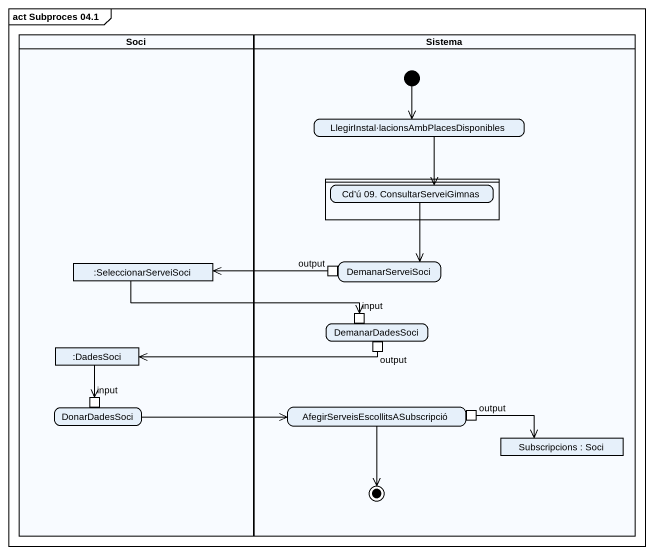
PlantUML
@startuml
mainframe act Subproces 04.1
hide empty description
state Soci <<partition>> {
  state ":SeleccionarServeiSoci" as SeleccionarServeiSoci <<object>>
  state ":DadesSoci" as DadesSoci <<object>>
  state DonarDadesSoci {
    state "input" as input_2 <<inputPin>>
  }
}
state Sistema <<partition>> {
  state "LlegirInstal·lacionsAmbPlacesDisponibles" as LlegirInstal
  state " " as lane1 <<partition>> {
    state "Cd’ú 09. ConsultarServeiGimnas" as Cd_ú_09_ConsultarServeiGimna
  }
  state DemanarServeiSoci {
    state output <<outputPin>>
  }
  state DemanarDadesSoci {
    state input <<inputPin>>
    state "output" as output_2 <<outputPin>>
  }
  state "AfegirServeisEscollitsASubscripció" as AfegirServeisEscollitsASubsc {
    state "output" as output_3 <<outputPin>>
  }
  state "Subscripcions : Soci" as Subscripcions <<object>>
  [*] --> LlegirInstal
  AfegirServeisEscollitsASubsc --> [*]
}
LlegirInstal --> Cd_ú_09_ConsultarServeiGimna
Cd_ú_09_ConsultarServeiGimna --> DemanarServeiSoci
SeleccionarServeiSoci -right-> input
output -left-> SeleccionarServeiSoci
DadesSoci --> input_2
output_2 -left-> DadesSoci
DonarDadesSoci -right-> AfegirServeisEscollitsASubsc
output_3 -right-> Subscripcions
@enduml
